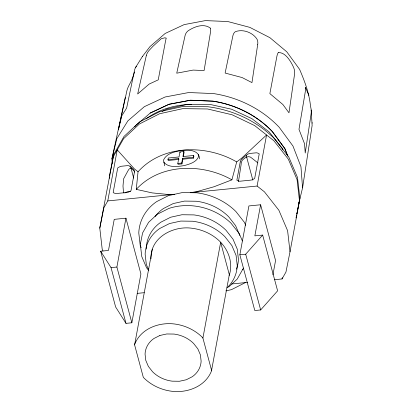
<?xml version="1.0" encoding="UTF-8"?>
<svg xmlns="http://www.w3.org/2000/svg" width="412" height="412" viewBox="0 0 412 412"><rect width="100%" height="100%" fill="white"/><g stroke="black" fill="none" stroke-linecap="round" stroke-linejoin="round"><path stroke-width="0.62" d="M102.949 250.929L102.197 249.178L99.786 228.094L103.855 207.818L107.769 200.922L174.657 194.258L168.137 194.479L152.131 192.898L136.264 189.365L138.046 171.752C162.652 144.375 206.427 144.329 236.704 161.921L241.664 158.146L266.569 134.976L257.103 186.044L264.422 191.817L278.873 210.249L287.602 230.699L290.017 251.784L285.949 272.059L282.029 278.95L274.387 279.712M257.706 44.45L251.959 82.611L242.102 77.554L225.122 73.053L232.914 35.684A37.77 13.601 55.4 0 1 235.293 31.739C242.802 28.727 252.968 32.455 257.155 39.439A47.066 19.539 -22.7 0 1 257.711 44.45M238.445 181.702L241.128 164.522A12.267 8.395 52.1 0 1 241.334 162.585L241.942 160.907A9.857 6.747 52.1 0 1 243.348 159.279C246.098 156.735 249.219 155.453 251.99 158.249L257.897 162.91M298.556 204.362L302.562 187.872L312.126 125.495L311.199 110.04M99.786 228.094L113.321 156.751L123.595 138.664L139.369 124.002L159.578 113.753L182.84 108.629L207.566 108.974L232.074 114.763L254.693 125.598L273.882 140.75L288.338 159.181L297.067 179.632L299.483 200.716L290.017 251.784M107.769 200.922L117.235 149.855L134.327 168.843L138.046 171.752M131.85 322.781L116.895 267.038L125.948 218.19L114.237 219.359L108.474 250.445L100.667 251.222L115.628 306.966L125.995 323.368L131.85 322.781L140.904 273.934L125.948 218.19M178.319 159.475L168.214 160.479L167.988 159.635L168.287 158.023L179.019 156.951L179.956 151.904L183.86 151.518L184.087 152.363L183.268 156.776M211.583 370.373L202.91 338.051L220.647 242.354L229.319 274.675L211.428 371.14C205.233 386.564 187.372 393.213 171.742 391.256A43.971 38.604 10.5 0 1 143.824 377.876L143.273 377.181L134.6 344.859L152.337 249.162M183.86 151.518L182.923 156.56L193.655 155.494L193.331 157.271L182.593 158.337L182.82 159.181L181.944 163.909L178.041 164.295L177.814 163.451L178.72 158.569L167.988 159.635M181.944 163.909L181.718 163.064L182.593 158.337M182.82 159.181L193.558 158.115L193.882 156.339L193.655 155.494M260.611 204.774L254.848 235.855L262.655 235.077L277.611 290.826L260.657 309.948L254.801 310.53L239.846 254.786L248.9 205.938L260.611 204.774L275.566 260.518L272.914 274.814M282.029 278.95L282.266 277.688M210.357 28.155L210.383 28.572A48.467 11.139 -53.8 0 1 210.367 32.95L204.105 70.545L193.135 70.086L176.733 73.187L185.106 35.453A37.358 17.402 25.6 0 1 188.135 30.802C194.376 26.646 203.755 23.036 210.347 28.14M140.343 244.162L142.588 232.955L148.593 222.331L157.276 214.261L168.832 208.441C190.272 201.437 214.75 207.597 230.952 223.113L239.254 233.619L242.374 240.938M134.6 344.859L134.755 344.092C140.95 328.668 158.811 322.019 174.436 323.976A43.971 38.604 10.5 0 1 202.359 337.356L202.91 338.051M229.165 275.443C233.341 263.489 228.722 250.414 220.101 241.659A43.971 38.604 10.5 0 0 192.172 228.274C173.318 225.416 149.927 237.549 150.998 258.834M296.81 213.854L297.057 212.623M297.304 211.397L299.895 198.491L297.479 177.412L288.75 156.957L274.294 138.53A104.427 91.685 10.5 0 0 207.978 106.749L183.247 106.409L159.99 111.534L139.781 121.777L124.007 136.444L113.733 154.531L109.664 174.806L109.808 176.084M296.027 217.917L296.645 214.848M296.892 213.617L299.483 200.716M278.27 52.628C285.428 51.979 290.949 61.573 293.638 67.486L293.885 68.201A45.505 21.779 9.7 0 1 294.595 73.975L288.972 112.806L282.874 104.504L269.87 93.617L276.9 56.289A39.083 6.175 83.4 0 1 278.275 52.638M112.265 163.291L111.925 158.811L125.269 97.479M146.296 55.651L137.66 93.977L149.093 84.11L158.244 79.846L165.248 42.56A48.122 1.457 -82.7 0 1 166.103 38.527L166.257 38.141L164.846 37.796L161.231 38.738L153.053 46.206L149.412 50.079A38.172 17.649 -6.5 0 0 146.275 55.656M111.925 158.811L116.823 138.659L127.88 120.876L144.344 106.667L165.094 97L188.722 92.535L213.607 93.581A104.828 92.041 10.5 0 1 279.145 127.215L292.973 146.044L300.961 166.736L302.562 187.872M257.103 186.044L190.22 192.708L196.9 191.611L214.106 186.724L231.905 179.838L236.704 161.921M133.792 74.387L134.492 71.997M133.596 74.927L131.85 79.753L129.528 84.414A39.531 13.302 -38.5 0 0 126.86 90.882L118.378 129.852L121.777 115.865L126.654 108.021L134.441 70.694A46.443 12.54 69.6 0 1 136.181 66.62L136.516 66.198L136.593 66.486M305.555 87.9A40.041 4.135 -68.5 0 1 305.287 91.737L298.983 129.363L304.53 143.726L305.235 153.048L311.127 113.609A45.222 19.261 40.8 0 0 310.725 107.156L310.524 106.286C309.263 93.37 304.695 81.257 299.606 69.376L286.778 51.809L269.922 37.693L249.806 27.367L227.841 21.542L205.408 20.6L184.143 24.617L165.171 33.46L150.014 46.571L142.32 56.629M242.869 269.129L237.214 279.084L228.531 287.154M135.625 67.398L142.547 56.269M134.729 126.917L135.399 125.845M239.846 254.786L245.701 254.204L262.655 235.077M136.264 189.365C160.247 163.25 202.534 163.085 231.905 179.838M124.857 192.991L127.148 191.822A4.146 1.885 -10.1 0 1 128.668 191.534L130.511 191.353M135.291 125.948L150.303 112.981L169.09 104.231L190.473 100.188L213.004 101.136A94.899 83.322 10.5 0 1 272.337 131.583L284.867 148.588L287.818 156.184M145.997 118.888C158.852 109.34 175.435 104.602 191.374 104.452M162.076 111.534L166.608 109.175L187.47 104.308L209.646 104.339L231.626 109.242L251.917 118.661L269.139 131.938L282.122 148.15L282.884 149.896M245.557 282.508L231.482 289.646L225.853 290.887M150.189 113.084L168.972 104.324L190.37 100.27L212.911 101.192A94.966 83.239 10.4 0 1 272.322 131.567L284.852 148.629L287.566 155.654M177.814 163.451L181.718 163.064M100.667 251.222L111.039 267.62L116.895 267.038M137.155 293.39L144.164 292.69M231.709 283.966L247.633 282.38M129.909 166.252L132.726 168.596A17.392 7.905 -10.1 0 1 134.369 172.53L131.067 190.323A3.615 1.643 -10.1 0 1 130.64 191.029L128.353 192.203A4.146 1.885 -10.1 0 1 126.834 192.486L116.812 193.486A4.146 1.885 -10.1 0 1 115.345 193.496L113.408 192.749A3.615 1.643 -10.1 0 1 113.238 192.095L117.636 168.364A3.615 1.643 -10.1 0 1 118.059 167.653L120.35 166.479A4.146 1.885 -10.1 0 1 121.87 166.196L126.783 165.706A3.873 1.761 -10.1 0 1 129.924 166.247M199.573 158.893C199.382 150.184 189.015 149.69 182.547 150.334C175.661 151.467 166.669 153.007 163.497 160.077L164.707 165.794M163.713 162.091C168.446 168.06 177.531 166.572 184.179 165.598C189.556 164.1 196.38 162.313 198.63 156.581L198.414 154.572M148.449 270.205L146.559 267.79L141.754 256.537L140.425 244.934M245.67 225.292L244.445 222.418L235.916 211.547A61.615 54.096 10.5 0 0 196.787 192.795L182.202 192.595L168.477 195.618L156.555 201.664A49.193 43.193 10.5 0 0 138.787 232.95L140.209 245.387L141.187 247.684M239.789 235.463L235.561 225.56L228.562 216.635A50.568 44.398 10.5 0 0 196.452 201.247L184.478 201.087L173.215 203.564L163.43 208.529A40.376 35.447 10.5 0 0 155.02 216.635M148.799 270.221L146.312 264.396L145.142 254.183A40.376 35.447 10.5 0 1 159.722 228.506L169.512 223.551L180.775 221.069L192.749 221.234A50.568 44.398 10.5 0 1 224.859 236.622L231.858 245.542L236.086 255.445L237.255 265.658A40.376 35.447 10.5 0 1 227.012 287.823M134.595 172.098L134.188 171.196A10.568 4.738 -75.4 0 0 133.107 170.017C130.738 167.396 129.368 168.153 128.091 170.594L123.631 178.772L122.992 186.033L123.518 192.878M308.907 95.378L305.472 87.504L305.555 87.89M246.191 155.381L252.824 180.101M245.701 254.204L260.657 309.948M193.331 157.271L193.558 158.115M179.956 151.904L180.183 152.749M178.72 158.569L178.947 159.413M130.676 166.891L133.679 178.077M111.039 267.62L125.995 323.368M146.461 249.131L146.317 247.859A40.376 35.447 10.5 0 1 160.896 222.176L170.686 217.222L181.944 214.74L193.918 214.904A50.568 44.398 10.5 0 1 226.028 230.293L233.032 239.218L237.261 249.121L238.424 259.328A40.376 35.447 10.5 0 1 236.457 269.144M109.252 177.026L109.396 178.303M312.157 122.673L312.193 123.147M243.677 268.083A49.193 43.193 10.5 0 1 242.56 269.556M240.237 161.978L236.936 179.771A3.615 1.643 -10.1 0 0 237.111 180.42L239.042 181.172A4.146 1.885 -10.1 0 0 240.51 181.156L250.532 180.157A4.146 1.885 -10.1 0 0 252.051 179.874L254.343 178.705A3.615 1.643 -10.1 0 0 254.765 177.994L259.163 154.258A3.615 1.643 -10.1 0 0 258.993 153.609L257.057 152.857A4.146 1.885 -10.1 0 0 255.589 152.873L250.676 153.362A3.873 1.761 -10.1 0 0 247.21 154.562L243.42 157.564A17.392 7.905 -10.1 0 0 240.227 161.978M159.892 335.476L153.933 338.494A24.576 21.578 10.5 0 0 145.06 354.124L145.771 360.335L148.341 366.366L152.6 371.799A30.782 27.022 10.5 0 0 172.149 381.167L179.436 381.265L186.291 379.756L192.25 376.733A24.576 21.578 10.5 0 0 201.123 361.108L200.412 354.892L197.842 348.866L193.578 343.433A30.782 27.022 10.5 0 0 174.034 334.065L166.747 333.967L159.892 335.476"/></g></svg>
